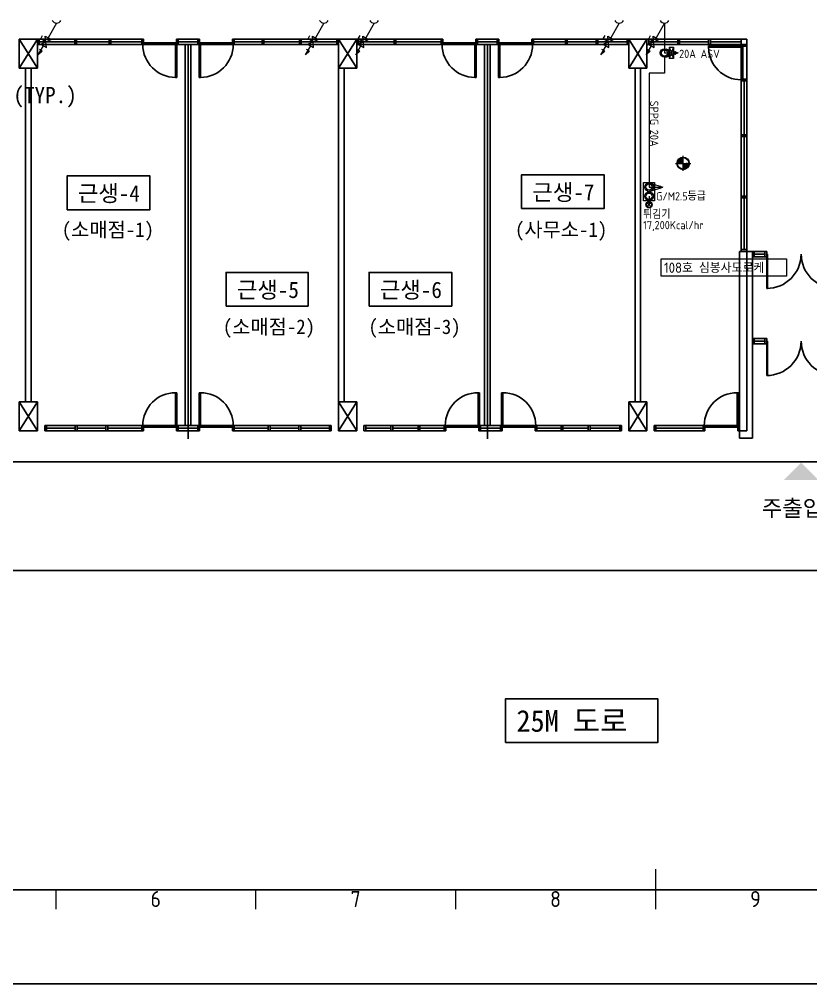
# Model space of a CAD drawing. Header units: millimetres. Extents: x 16332047 to 33387680, y -14835522 to -7015081.
# Drawn here: x 16613667 to 16633298, y -7685758 to -7661824 of the extents above; entities that cross this region are included whole.
import ezdxf
from ezdxf.enums import TextEntityAlignment as Align

# ---------------------------------------------------------------- set-up
doc = ezdxf.new("R2010")
doc.units = ezdxf.units.MM
doc.header["$LTSCALE"] = 300
doc.header["$MEASUREMENT"] = 0
for name, color, linetype in [('8', 8, 'CONTINUOUS'), ('A-HAT', 5, 'CONTINUOUS'), ('건물', 8, 'CONTINUOUS')]:
    doc.layers.add(name, color=color, linetype=linetype)
doc.layers.add('FRAME050', color=3, linetype='CONTINUOUS', lineweight=13)
doc.layers.add('기존관', color=7, linetype='CONTINUOUS', lineweight=9)
doc.styles.add('ISOCP', font='isocp.shx', dxfattribs={"width": 1.1, "oblique": 30, "bigfont": 'whgtxt.shx'})
doc.styles.add('돋움체', font='')
doc.styles.get('돋움체').set_extended_font_data('DotumChe')

msp = doc.modelspace()

# ---------------------------------------------------------------- hatches: boundary and pattern name
at = {"layer": '기존관'}
h = msp.add_hatch(dxfattribs=at)
h.set_pattern_fill('ANSI37', color=256, scale=14.195578, style=0)
h.set_pattern_definition([(45, (16493669.0343, -7718471.8364), (-1.254723667, 1.254723667), []), (135, (16493669.0343, -7718471.8364), (-1.254723667, -1.254723667), [])])
h.paths.add_polyline_path([(16630135, -7665400), (16630135, -7665258, 0.414214), (16629993, -7665400)])
h.paths.add_polyline_path([(16630135, -7665400), (16630135, -7665542, 0.414214), (16630277, -7665400)])

# ---------------------------------------------------------------- linework, layer by layer
at = {"layer": '8'}
msp.add_lwpolyline([(16587448, -7685758), (16671448, -7685758), (16671448, -7626358), (16587448, -7626358)], close=True, dxfattribs=at)
at = {"layer": 'A-HAT', "color": 1}
msp.add_line((16589776, -7683431), (16669121, -7683431), dxfattribs=at)
at = {"layer": 'FRAME050'}
for p, q in [((16629448, -7682913), (16629448, -7683905)), ((16614571, -7683409), (16614571, -7683905)), ((16619530, -7683409), (16619530, -7683905)), ((16624489, -7683409), (16624489, -7683905))]:
    msp.add_line(p, q, dxfattribs=at)
at = {"layer": '건물'}
for p, q in [((16613667, -7662318), (16614117, -7663038)), ((16613667, -7663038), (16614117, -7662318)), ((16613667, -7663038), (16613667, -7662318)), ((16613667, -7662318), (16614117, -7662318)), ((16614117, -7662318), (16614162, -7662318)), ((16614117, -7662453), (16614117, -7662318)), ((16614117, -7662318), (16616704, -7662318)), ((16614117, -7662318), (16614117, -7663038)), ((16614162, -7662318), (16614162, -7662453)), ((16615044, -7662318), (16615089, -7662318)), ((16615044, -7662453), (16615044, -7662318)), ((16615089, -7662318), (16615089, -7662453)), ((16615894, -7662318), (16615939, -7662318)), ((16615894, -7662453), (16615894, -7662318)), ((16615939, -7662318), (16615939, -7662453)), ((16616745, -7662318), (16616704, -7662318)), ((16616704, -7662318), (16616704, -7662435)), ((16616745, -7662358), (16616745, -7662318)), ((16616745, -7662412), (16616745, -7662358)), ((16616745, -7662358), (16616745, -7662358)), ((16617564, -7662358), (16617564, -7662318)), ((16617564, -7662318), (16617604, -7662318)), ((16617564, -7662412), (16617564, -7662358)), ((16617564, -7662358), (16617564, -7662358)), ((16617604, -7662318), (16618099, -7662318)), ((16617604, -7662318), (16617604, -7662435)), ((16618140, -7662318), (16618099, -7662318)), ((16618099, -7662318), (16618099, -7662435)), ((16618140, -7662358), (16618140, -7662318)), ((16618140, -7662412), (16618140, -7662358)), ((16618140, -7662358), (16618140, -7662358)), ((16618959, -7662358), (16618959, -7662318)), ((16618959, -7662318), (16618999, -7662318)), ((16618959, -7662412), (16618959, -7662358)), ((16618959, -7662358), (16618959, -7662358)), ((16618999, -7662318), (16621587, -7662318)), ((16618999, -7662318), (16618999, -7662435)), ((16619688, -7662318), (16619733, -7662318)), ((16619688, -7662453), (16619688, -7662318)), ((16619733, -7662318), (16619733, -7662453)), ((16620615, -7662318), (16620660, -7662318)), ((16620615, -7662453), (16620615, -7662318)), ((16620660, -7662318), (16620660, -7662453)), ((16621542, -7662318), (16621587, -7662318)), ((16621542, -7662453), (16621542, -7662318)), ((16621587, -7662318), (16621587, -7662453)), ((16621587, -7662318), (16622037, -7663038)), ((16621587, -7663038), (16622037, -7662318)), ((16621587, -7663038), (16621587, -7662318)), ((16621587, -7662318), (16622037, -7662318)), ((16622037, -7662453), (16622037, -7662318)), ((16622037, -7662318), (16624129, -7662318)), ((16622037, -7662318), (16622037, -7663038)), ((16622082, -7662318), (16622082, -7662453)), ((16622964, -7662318), (16623009, -7662318)), ((16622964, -7662453), (16622964, -7662318)), ((16623009, -7662318), (16623009, -7662453)), ((16624170, -7662318), (16624129, -7662318)), ((16624129, -7662318), (16624129, -7662435)), ((16624170, -7662358), (16624170, -7662318)), ((16624170, -7662412), (16624170, -7662358)), ((16624170, -7662358), (16624170, -7662358)), ((16624989, -7662358), (16624989, -7662318)), ((16624989, -7662318), (16625029, -7662318)), ((16624989, -7662412), (16624989, -7662358)), ((16624989, -7662358), (16624989, -7662358)), ((16625029, -7662318), (16625524, -7662318)), ((16625029, -7662318), (16625029, -7662435)), ((16625565, -7662318), (16625524, -7662318)), ((16625524, -7662318), (16625524, -7662435)), ((16625565, -7662358), (16625565, -7662318)), ((16625565, -7662412), (16625565, -7662358)), ((16625565, -7662358), (16625565, -7662358)), ((16626384, -7662358), (16626384, -7662318)), ((16626384, -7662318), (16626424, -7662318)), ((16626384, -7662412), (16626384, -7662358)), ((16626384, -7662358), (16626384, -7662358)), ((16626424, -7662318), (16628787, -7662318)), ((16626424, -7662318), (16626424, -7662435)), ((16627212, -7662318), (16627257, -7662318)), ((16627212, -7662453), (16627212, -7662318)), ((16627257, -7662318), (16627257, -7662453)), ((16627977, -7662318), (16628022, -7662318)), ((16627977, -7662453), (16627977, -7662318)), ((16628022, -7662318), (16628022, -7662453)), ((16628742, -7662318), (16628787, -7662318)), ((16628742, -7662453), (16628742, -7662318)), ((16628787, -7662318), (16628787, -7662453)), ((16628787, -7662318), (16629237, -7663038)), ((16628787, -7663038), (16629237, -7662318)), ((16628787, -7663038), (16628787, -7662318)), ((16628787, -7662318), (16629237, -7662318)), ((16629237, -7662318), (16631712, -7662318)), ((16629237, -7662318), (16629237, -7663038)), ((16629282, -7662318), (16629282, -7662453)), ((16630002, -7662318), (16630047, -7662318)), ((16630002, -7662453), (16630002, -7662318)), ((16630047, -7662318), (16630047, -7662453)), ((16630317, -7662318), (16631712, -7662318)), ((16630767, -7662318), (16630812, -7662318)), ((16630767, -7662453), (16630767, -7662318)), ((16630812, -7662318), (16630812, -7662453)), ((16631712, -7662318), (16631577, -7662318)), ((16631577, -7662318), (16631577, -7662453)), ((16631577, -7662318), (16631577, -7667583)), ((16631712, -7662453), (16631712, -7662318)), ((16631712, -7662318), (16631712, -7667583)), ((16614162, -7662453), (16614117, -7662453)), ((16614117, -7662453), (16616704, -7662453)), ((16614162, -7662385), (16615044, -7662385)), ((16615089, -7662453), (16615044, -7662453)), ((16615089, -7662385), (16615894, -7662385)), ((16615939, -7662453), (16615894, -7662453)), ((16615939, -7662385), (16616704, -7662385)), ((16616704, -7662435), (16616704, -7662453)), ((16616704, -7662453), (16616731, -7662453)), ((16616731, -7662453), (16616731, -7662412)), ((16616731, -7662412), (16616745, -7662412)), ((16616731, -7662453), (16617577, -7662453)), ((16616731, -7662453), (16616731, -7662453)), ((16617564, -7662412), (16616745, -7662412)), ((16617577, -7662453), (16617543, -7662453)), ((16617543, -7662453), (16617543, -7663265)), ((16617577, -7662412), (16617564, -7662412)), ((16617577, -7662453), (16617577, -7662412)), ((16617577, -7663265), (16617577, -7662453)), ((16617604, -7662453), (16617577, -7662453)), ((16618099, -7662385), (16617604, -7662385)), ((16617604, -7662435), (16617604, -7662453)), ((16617604, -7662453), (16618099, -7662453)), ((16617784, -7662453), (16617784, -7671903)), ((16617852, -7662453), (16617852, -7672240)), ((16617919, -7662453), (16617919, -7671903)), ((16618099, -7662435), (16618099, -7662453)), ((16618099, -7662453), (16618126, -7662453)), ((16618126, -7662453), (16618126, -7662412)), ((16618126, -7662412), (16618140, -7662412)), ((16618972, -7662453), (16618126, -7662453)), ((16618126, -7662453), (16618161, -7662453)), ((16618126, -7663265), (16618126, -7662453)), ((16618140, -7662412), (16618959, -7662412)), ((16618161, -7662453), (16618161, -7663265)), ((16618972, -7662412), (16618959, -7662412)), ((16618972, -7662453), (16618972, -7662412)), ((16618972, -7662453), (16618972, -7662453)), ((16618999, -7662453), (16618972, -7662453)), ((16619688, -7662385), (16618999, -7662385)), ((16618999, -7662435), (16618999, -7662453)), ((16618999, -7662453), (16621587, -7662453)), ((16619733, -7662453), (16619688, -7662453)), ((16620615, -7662385), (16619733, -7662385)), ((16620660, -7662453), (16620615, -7662453)), ((16621542, -7662385), (16620660, -7662385)), ((16621587, -7662453), (16621542, -7662453)), ((16622082, -7662453), (16622037, -7662453)), ((16622037, -7662453), (16624129, -7662453)), ((16622964, -7662385), (16622082, -7662385)), ((16623009, -7662453), (16622964, -7662453)), ((16624129, -7662385), (16623009, -7662385)), ((16624129, -7662435), (16624129, -7662453)), ((16624129, -7662453), (16624156, -7662453)), ((16624156, -7662453), (16624156, -7662412)), ((16624156, -7662412), (16624170, -7662412)), ((16624156, -7662453), (16625002, -7662453)), ((16624156, -7662453), (16624156, -7662453)), ((16624989, -7662412), (16624170, -7662412)), ((16625002, -7662453), (16624968, -7662453)), ((16624968, -7662453), (16624968, -7663265)), ((16625002, -7662412), (16624989, -7662412)), ((16625002, -7662453), (16625002, -7662412)), ((16625002, -7663265), (16625002, -7662453)), ((16625029, -7662453), (16625002, -7662453)), ((16625029, -7662385), (16625524, -7662385)), ((16625029, -7662435), (16625029, -7662453)), ((16625029, -7662453), (16625524, -7662453)), ((16625209, -7662453), (16625209, -7671903)), ((16625277, -7662453), (16625277, -7672240)), ((16625344, -7662453), (16625344, -7671903)), ((16625524, -7662435), (16625524, -7662453)), ((16625524, -7662453), (16625551, -7662453)), ((16625551, -7662453), (16625551, -7662412)), ((16625551, -7662412), (16625565, -7662412)), ((16626397, -7662453), (16625551, -7662453)), ((16625551, -7662453), (16625586, -7662453)), ((16625551, -7663265), (16625551, -7662453)), ((16625565, -7662412), (16626384, -7662412)), ((16625586, -7662453), (16625586, -7663265)), ((16626397, -7662412), (16626384, -7662412)), ((16626397, -7662453), (16626397, -7662412)), ((16626397, -7662453), (16626397, -7662453)), ((16626424, -7662453), (16626397, -7662453)), ((16627212, -7662385), (16626424, -7662385)), ((16626424, -7662435), (16626424, -7662453)), ((16626424, -7662453), (16628787, -7662453)), ((16627257, -7662453), (16627212, -7662453)), ((16628742, -7662385), (16627257, -7662385)), ((16628022, -7662453), (16627977, -7662453)), ((16628787, -7662453), (16628742, -7662453)), ((16629237, -7662453), (16631712, -7662453)), ((16630002, -7662385), (16629282, -7662385)), ((16630047, -7662453), (16630002, -7662453)), ((16630767, -7662385), (16630047, -7662385)), ((16630765, -7662514), (16630765, -7662480)), ((16630765, -7662480), (16631577, -7662480)), ((16631577, -7662514), (16630765, -7662514)), ((16630812, -7662453), (16630767, -7662453)), ((16631577, -7662385), (16630812, -7662385)), ((16631577, -7662453), (16631712, -7662453)), ((16631595, -7662453), (16631577, -7662453)), ((16631577, -7662453), (16631577, -7662480)), ((16631577, -7663326), (16631577, -7662480)), ((16631577, -7662480), (16631577, -7662514)), ((16631577, -7662480), (16631617, -7662480)), ((16631712, -7662453), (16631595, -7662453)), ((16631617, -7662480), (16631617, -7662493)), ((16631617, -7662493), (16631617, -7663312)), ((16631617, -7662493), (16631671, -7662493)), ((16631671, -7662493), (16631671, -7662493)), ((16631671, -7662493), (16631712, -7662493)), ((16631712, -7662493), (16631712, -7662453)), ((16614117, -7663038), (16613667, -7663038)), ((16613824, -7663038), (16613824, -7671318)), ((16613959, -7663038), (16613959, -7671318)), ((16621587, -7671318), (16621587, -7663038)), ((16621587, -7663038), (16621587, -7671318)), ((16622037, -7663038), (16621587, -7663038)), ((16621722, -7663038), (16621722, -7671318)), ((16629237, -7663038), (16628787, -7663038)), ((16628944, -7663038), (16628944, -7671318)), ((16629079, -7663038), (16629079, -7671318)), ((16617543, -7663265), (16617577, -7663265)), ((16618161, -7663265), (16618126, -7663265)), ((16624968, -7663265), (16625002, -7663265)), ((16625586, -7663265), (16625551, -7663265)), ((16631577, -7663326), (16631577, -7663326)), ((16631577, -7663353), (16631577, -7663326)), ((16631577, -7663326), (16631617, -7663326)), ((16631617, -7663326), (16631617, -7663312)), ((16631617, -7663312), (16631671, -7663312)), ((16631671, -7663312), (16631671, -7663312)), ((16631671, -7663312), (16631712, -7663312)), ((16631712, -7663312), (16631712, -7663353)), ((16631595, -7663353), (16631577, -7663353)), ((16631712, -7663353), (16631595, -7663353)), ((16631644, -7664692), (16631644, -7663353)), ((16631712, -7664692), (16631577, -7664692)), ((16631577, -7664692), (16631577, -7664736)), ((16631577, -7664736), (16631712, -7664736)), ((16631644, -7666213), (16631644, -7664736)), ((16631712, -7664736), (16631712, -7664692)), ((16631712, -7666213), (16631577, -7666213)), ((16631577, -7666213), (16631577, -7666257)), ((16631577, -7666257), (16631712, -7666257)), ((16631644, -7667538), (16631644, -7666257)), ((16631712, -7666257), (16631712, -7666213)), ((16631712, -7667583), (16631532, -7667583)), ((16631532, -7667583), (16631532, -7672038)), ((16631712, -7667538), (16631577, -7667538)), ((16631577, -7667538), (16631577, -7667583)), ((16631577, -7667583), (16631712, -7667583)), ((16631712, -7667583), (16631712, -7667538)), ((16631712, -7672038), (16631712, -7667583)), ((16631856, -7667583), (16631713, -7667583)), ((16631856, -7667583), (16631856, -7672220)), ((16631856, -7667583), (16631896, -7667583)), ((16631856, -7667718), (16631856, -7667583)), ((16632207, -7667583), (16631856, -7667583)), ((16631896, -7667583), (16631896, -7667718)), ((16632162, -7667642), (16632162, -7667583)), ((16632162, -7667583), (16632207, -7667583)), ((16632207, -7667583), (16632207, -7667718)), ((16631896, -7667718), (16631856, -7667718)), ((16632207, -7667718), (16631856, -7667718)), ((16631896, -7667650), (16632167, -7667650)), ((16632162, -7667642), (16632167, -7667644)), ((16632162, -7667658), (16632167, -7667657)), ((16632162, -7667658), (16632162, -7667718)), ((16632162, -7667718), (16632207, -7667718)), ((16632165, -7667645), (16632165, -7667656)), ((16632165, -7667645), (16632165, -7667656)), ((16632167, -7667644), (16632167, -7667657)), ((16632229, -7667650), (16632207, -7667650)), ((16632207, -7667650), (16632207, -7668505)), ((16632229, -7668505), (16632229, -7667650)), ((16632207, -7668505), (16632229, -7668505)), ((16631856, -7669743), (16631896, -7669743)), ((16631856, -7669878), (16631856, -7669743)), ((16632207, -7669743), (16631856, -7669743)), ((16631896, -7669743), (16631896, -7669878)), ((16632162, -7669802), (16632162, -7669743)), ((16632162, -7669743), (16632207, -7669743)), ((16632207, -7669743), (16632207, -7669878)), ((16631896, -7669878), (16631856, -7669878)), ((16632207, -7669878), (16631856, -7669878)), ((16631896, -7669810), (16632167, -7669810)), ((16632162, -7669802), (16632167, -7669804)), ((16632162, -7669818), (16632167, -7669817)), ((16632162, -7669818), (16632162, -7669878)), ((16632162, -7669878), (16632207, -7669878)), ((16632165, -7669805), (16632165, -7669816)), ((16632165, -7669805), (16632165, -7669816)), ((16632167, -7669804), (16632167, -7669817)), ((16632229, -7669810), (16632207, -7669810)), ((16632207, -7669810), (16632207, -7670665)), ((16632229, -7670665), (16632229, -7669810)), ((16632207, -7670665), (16632229, -7670665)), ((16617543, -7671903), (16617543, -7671091)), ((16617543, -7671091), (16617577, -7671091)), ((16617577, -7671091), (16617577, -7671903)), ((16618161, -7671091), (16618126, -7671091)), ((16618126, -7671091), (16618126, -7671903)), ((16618161, -7671903), (16618161, -7671091)), ((16625047, -7671903), (16625047, -7671091)), ((16625047, -7671091), (16625081, -7671091)), ((16625081, -7671091), (16625081, -7671903)), ((16625664, -7671091), (16625630, -7671091)), ((16625630, -7671091), (16625630, -7671903)), ((16625664, -7671903), (16625664, -7671091)), ((16631471, -7671903), (16631471, -7671091)), ((16631471, -7671091), (16631505, -7671091)), ((16631505, -7671091), (16631505, -7671903)), ((16613667, -7671318), (16614117, -7672038)), ((16613667, -7672038), (16614117, -7671318)), ((16613667, -7672038), (16613667, -7671318)), ((16613667, -7671318), (16614117, -7671318)), ((16614117, -7671318), (16614117, -7672038)), ((16621587, -7671318), (16622037, -7672038)), ((16621587, -7672038), (16622037, -7671318)), ((16621587, -7672038), (16621587, -7671318)), ((16621587, -7671318), (16622037, -7671318)), ((16622037, -7671318), (16622037, -7672038)), ((16628787, -7671318), (16629237, -7672038)), ((16628787, -7672038), (16629237, -7671318)), ((16628787, -7672038), (16628787, -7671318)), ((16628787, -7671318), (16629237, -7671318)), ((16629237, -7671318), (16629237, -7672038)), ((16614342, -7671903), (16614297, -7671903)), ((16614297, -7671903), (16614297, -7672038)), ((16614297, -7671903), (16616731, -7671903)), ((16614342, -7672038), (16614342, -7671903)), ((16615100, -7671903), (16615055, -7671903)), ((16615055, -7671903), (16615055, -7672038)), ((16615100, -7672038), (16615100, -7671903)), ((16615861, -7671903), (16615816, -7671903)), ((16615816, -7671903), (16615816, -7672038)), ((16615861, -7672038), (16615861, -7671903)), ((16616704, -7671921), (16616704, -7671903)), ((16616704, -7671903), (16616731, -7671903)), ((16616704, -7672038), (16616704, -7671921)), ((16616731, -7671903), (16617577, -7671903)), ((16616731, -7671903), (16616731, -7671903)), ((16616731, -7671903), (16616731, -7671943)), ((16616731, -7671943), (16616745, -7671943)), ((16617564, -7671943), (16616745, -7671943)), ((16616745, -7671943), (16616745, -7671997)), ((16617577, -7671903), (16617543, -7671903)), ((16617577, -7671943), (16617564, -7671943)), ((16617564, -7671943), (16617564, -7671997)), ((16617577, -7671903), (16618126, -7671903)), ((16617604, -7671903), (16617577, -7671903)), ((16617577, -7671903), (16617577, -7671943)), ((16617604, -7671921), (16617604, -7671903)), ((16617604, -7672038), (16617604, -7671921)), ((16618099, -7671921), (16618099, -7671903)), ((16618099, -7671903), (16618126, -7671903)), ((16618099, -7672038), (16618099, -7671921)), ((16618972, -7671903), (16618126, -7671903)), ((16618126, -7671903), (16618161, -7671903)), ((16618126, -7671903), (16618126, -7671943)), ((16618126, -7671943), (16618140, -7671943)), ((16618140, -7671943), (16618959, -7671943)), ((16618140, -7671943), (16618140, -7671997)), ((16618972, -7671943), (16618959, -7671943)), ((16618959, -7671943), (16618959, -7671997)), ((16618972, -7671903), (16618972, -7671903)), ((16618972, -7671903), (16621407, -7671903)), ((16618999, -7671903), (16618972, -7671903)), ((16618972, -7671903), (16618972, -7671943)), ((16618999, -7671921), (16618999, -7671903)), ((16618999, -7672038), (16618999, -7671921)), ((16619888, -7671903), (16619843, -7671903)), ((16619843, -7671903), (16619843, -7672038)), ((16619888, -7672038), (16619888, -7671903)), ((16620649, -7671903), (16620604, -7671903)), ((16620604, -7671903), (16620604, -7672038)), ((16620649, -7672038), (16620649, -7671903)), ((16621407, -7671903), (16621362, -7671903)), ((16621362, -7671903), (16621362, -7672038)), ((16621407, -7672038), (16621407, -7671903)), ((16622262, -7671903), (16622217, -7671903)), ((16622217, -7671903), (16622217, -7672038)), ((16622217, -7671903), (16624208, -7671903)), ((16622262, -7672038), (16622262, -7671903)), ((16622932, -7671903), (16622887, -7671903)), ((16622887, -7671903), (16622887, -7672038)), ((16622932, -7672038), (16622932, -7671903)), ((16623603, -7671903), (16623558, -7671903)), ((16623558, -7671903), (16623558, -7672038)), ((16623603, -7672038), (16623603, -7671903)), ((16624208, -7671921), (16624208, -7671903)), ((16624208, -7671903), (16624235, -7671903)), ((16624208, -7672038), (16624208, -7671921)), ((16624235, -7671903), (16625081, -7671903)), ((16624235, -7671903), (16624235, -7671903)), ((16624235, -7671903), (16624235, -7671943)), ((16624235, -7671943), (16624249, -7671943)), ((16625068, -7671943), (16624249, -7671943)), ((16624249, -7671943), (16624249, -7671997)), ((16625081, -7671903), (16625047, -7671903)), ((16625081, -7671943), (16625068, -7671943)), ((16625068, -7671943), (16625068, -7671997)), ((16625108, -7671903), (16625081, -7671903)), ((16625081, -7671903), (16625081, -7671943)), ((16625108, -7671903), (16625603, -7671903)), ((16625108, -7671921), (16625108, -7671903)), ((16625108, -7672038), (16625108, -7671921)), ((16625603, -7671921), (16625603, -7671903)), ((16625603, -7671903), (16625630, -7671903)), ((16625603, -7672038), (16625603, -7671921)), ((16626476, -7671903), (16625630, -7671903)), ((16625630, -7671903), (16625664, -7671903)), ((16625630, -7671903), (16625630, -7671943)), ((16625630, -7671943), (16625644, -7671943)), ((16625644, -7671943), (16626463, -7671943)), ((16625644, -7671943), (16625644, -7671997)), ((16626476, -7671943), (16626463, -7671943)), ((16626463, -7671943), (16626463, -7671997)), ((16626476, -7671903), (16626476, -7671903)), ((16626503, -7671903), (16626476, -7671903)), ((16626476, -7671903), (16626476, -7671943)), ((16626503, -7671903), (16628607, -7671903)), ((16626503, -7671921), (16626503, -7671903)), ((16626503, -7672038), (16626503, -7671921)), ((16627108, -7672038), (16627108, -7671903)), ((16627108, -7671903), (16627153, -7671903)), ((16627153, -7671903), (16627153, -7672038)), ((16627779, -7672038), (16627779, -7671903)), ((16627779, -7671903), (16627824, -7671903)), ((16627824, -7671903), (16627824, -7672038)), ((16628607, -7671903), (16628562, -7671903)), ((16628562, -7671903), (16628562, -7672038)), ((16628607, -7672038), (16628607, -7671903)), ((16629417, -7671903), (16629457, -7671903)), ((16629417, -7672038), (16629417, -7671903)), ((16629417, -7671903), (16630632, -7671903)), ((16629457, -7671903), (16629457, -7672038)), ((16630632, -7671921), (16630632, -7671903)), ((16630632, -7671903), (16630659, -7671903)), ((16630632, -7672038), (16630632, -7671921)), ((16630659, -7671903), (16631505, -7671903)), ((16630659, -7671903), (16630659, -7671903)), ((16630659, -7671903), (16630704, -7671903)), ((16630659, -7671903), (16630659, -7671943)), ((16630659, -7671943), (16630672, -7671943)), ((16631491, -7671943), (16630672, -7671943)), ((16630672, -7671943), (16630672, -7671997)), ((16631505, -7671903), (16631471, -7671903)), ((16631505, -7671943), (16631491, -7671943)), ((16631491, -7671943), (16631491, -7671997)), ((16631532, -7671903), (16631505, -7671903)), ((16631505, -7671903), (16631505, -7671943)), ((16631532, -7671921), (16631532, -7671903)), ((16631532, -7672038), (16631532, -7671921)), ((16614117, -7672038), (16613667, -7672038)), ((16614297, -7672038), (16614342, -7672038)), ((16614297, -7672038), (16616745, -7672038)), ((16614342, -7671970), (16615055, -7671970)), ((16615055, -7672038), (16615100, -7672038)), ((16615100, -7671970), (16615816, -7671970)), ((16615816, -7672038), (16615861, -7672038)), ((16615861, -7671970), (16616704, -7671970)), ((16616745, -7672038), (16616704, -7672038)), ((16616745, -7671997), (16616745, -7671997)), ((16616745, -7671997), (16616745, -7672038)), ((16617564, -7671997), (16617564, -7671997)), ((16617564, -7671997), (16617564, -7672038)), ((16617564, -7672038), (16618140, -7672038)), ((16617564, -7672038), (16617604, -7672038)), ((16618099, -7671970), (16617604, -7671970)), ((16618140, -7672038), (16618099, -7672038)), ((16618140, -7671997), (16618140, -7671997)), ((16618140, -7671997), (16618140, -7672038)), ((16618959, -7671997), (16618959, -7671997)), ((16618959, -7671997), (16618959, -7672038)), ((16618959, -7672038), (16621407, -7672038)), ((16618959, -7672038), (16618999, -7672038)), ((16618999, -7671970), (16619843, -7671970)), ((16619843, -7672038), (16619888, -7672038)), ((16619888, -7671970), (16620604, -7671970)), ((16620604, -7672038), (16620649, -7672038)), ((16620649, -7671970), (16621362, -7671970)), ((16621362, -7672038), (16621407, -7672038)), ((16622037, -7672038), (16621587, -7672038)), ((16622217, -7672038), (16622262, -7672038)), ((16622217, -7672038), (16624208, -7672038)), ((16622262, -7671970), (16622887, -7671970)), ((16622887, -7672038), (16622932, -7672038)), ((16622932, -7671970), (16623558, -7671970)), ((16623558, -7672038), (16623603, -7672038)), ((16623603, -7671970), (16624208, -7671970)), ((16624249, -7672038), (16624208, -7672038)), ((16624249, -7671997), (16624249, -7671997)), ((16624249, -7671997), (16624249, -7672038)), ((16625068, -7671997), (16625068, -7671997)), ((16625068, -7671997), (16625068, -7672038)), ((16625068, -7672038), (16625108, -7672038)), ((16625108, -7671970), (16625603, -7671970)), ((16625108, -7672038), (16625603, -7672038)), ((16625644, -7672038), (16625603, -7672038)), ((16625644, -7671997), (16625644, -7671997)), ((16625644, -7671997), (16625644, -7672038)), ((16626463, -7671997), (16626463, -7671997)), ((16626463, -7671997), (16626463, -7672038)), ((16626463, -7672038), (16626503, -7672038)), ((16627108, -7671970), (16626503, -7671970)), ((16626503, -7672038), (16628607, -7672038)), ((16627153, -7672038), (16627108, -7672038)), ((16627779, -7671970), (16627153, -7671970)), ((16627824, -7672038), (16627779, -7672038)), ((16628562, -7671970), (16627824, -7671970)), ((16628562, -7672038), (16628607, -7672038)), ((16629237, -7672038), (16628787, -7672038)), ((16629457, -7672038), (16629417, -7672038)), ((16629417, -7672038), (16630632, -7672038)), ((16629457, -7671970), (16630632, -7671970)), ((16630672, -7672038), (16630632, -7672038)), ((16630672, -7671997), (16630672, -7671997)), ((16630672, -7671997), (16630672, -7672038)), ((16631491, -7671997), (16631491, -7671997)), ((16631491, -7671997), (16631491, -7672038)), ((16631491, -7672038), (16631532, -7672038)), ((16631532, -7672220), (16631532, -7672038)), ((16631532, -7672038), (16631712, -7672038)), ((16631856, -7672220), (16631532, -7672220)), ((16602123, -7672803), (16663195, -7672803)), ((16663041, -7675503), (16602277, -7675503)), ((16602277, -7675503), (16663041, -7675503))]:
    msp.add_line(p, q, dxfattribs=at)
for points in [[(16614852, -7666549), (16616906, -7666549), (16616906, -7665710), (16614852, -7665710)], [(16626127, -7666521), (16628174, -7666521), (16628174, -7665681), (16626127, -7665681)], [(16618796, -7668943), (16620830, -7668943), (16620830, -7668104), (16618796, -7668104)], [(16622343, -7668943), (16624393, -7668943), (16624393, -7668104), (16622343, -7668104)]]:
    msp.add_lwpolyline(points, close=True, dxfattribs=at)
at = {"layer": '건물', "elevation": 0}
msp.add_lwpolyline([(16625730, -7679776), (16629506, -7679776), (16629506, -7678687), (16625730, -7678687)], close=True, dxfattribs=at)
at = {"layer": '건물'}
for centre, radius, start, end in [((16617543, -7662453), 812, 180, 270), ((16618161, -7662453), 812, 270, 0), ((16624968, -7662453), 812, 180, 270), ((16625586, -7662453), 812, 270, 0), ((16631577, -7662514), 812, 180, 270), ((16632207, -7667650), 855, 270, 0), ((16633917, -7667650), 855, 180, 270), ((16632207, -7669810), 855, 270, 0), ((16633917, -7669810), 855, 180, 270), ((16617543, -7671903), 812, 90, 180), ((16618161, -7671903), 812, 0, 90), ((16625047, -7671903), 812, 90, 180), ((16625664, -7671903), 812, 0, 90), ((16631471, -7671903), 812, 90, 180)]:
    msp.add_arc(centre, radius, start, end, dxfattribs=at)
msp.add_solid([(16632629, -7673261), (16633494, -7673261), (16633062, -7672828)], dxfattribs=at)
at = {"layer": '기존관'}
for p, q in [((16614593, -7661918), (16614382, -7662282)), ((16621223, -7661918), (16621013, -7662282)), ((16622469, -7661918), (16622259, -7662282)), ((16628548, -7661918), (16628338, -7662282)), ((16629673, -7661918), (16629462, -7662282)), ((16629673, -7661918), (16629673, -7662659)), ((16614195, -7662442), (16614454, -7662323)), ((16614199, -7662310), (16614246, -7662229)), ((16614324, -7662382), (16614199, -7662310)), ((16614338, -7662524), (16614311, -7662240)), ((16614311, -7662240), (16614454, -7662323)), ((16620825, -7662442), (16621084, -7662323)), ((16620830, -7662310), (16620876, -7662229)), ((16620954, -7662382), (16620830, -7662310)), ((16620968, -7662524), (16620941, -7662240)), ((16620941, -7662240), (16621084, -7662323)), ((16622037, -7662318), (16622082, -7662318)), ((16622071, -7662442), (16622330, -7662323)), ((16622076, -7662310), (16622122, -7662229)), ((16622201, -7662382), (16622076, -7662310)), ((16622214, -7662524), (16622187, -7662240)), ((16622187, -7662240), (16622330, -7662323)), ((16628150, -7662442), (16628409, -7662323)), ((16628154, -7662310), (16628201, -7662229)), ((16628279, -7662382), (16628154, -7662310)), ((16628293, -7662524), (16628266, -7662240)), ((16628266, -7662240), (16628409, -7662323)), ((16629237, -7662318), (16629282, -7662318)), ((16629237, -7662453), (16629237, -7662318)), ((16629275, -7662442), (16629534, -7662323)), ((16629279, -7662310), (16629326, -7662229)), ((16629404, -7662382), (16629279, -7662310)), ((16629418, -7662524), (16629391, -7662240)), ((16629391, -7662240), (16629534, -7662323)), ((16614139, -7662703), (16614266, -7662483)), ((16614238, -7662618), (16614165, -7662575)), ((16614195, -7662442), (16614338, -7662524)), ((16620769, -7662703), (16620896, -7662483)), ((16620868, -7662618), (16620795, -7662575)), ((16620825, -7662442), (16620968, -7662524)), ((16622015, -7662703), (16622143, -7662483)), ((16622115, -7662618), (16622041, -7662575)), ((16622071, -7662442), (16622214, -7662524)), ((16628094, -7662703), (16628221, -7662483)), ((16628193, -7662618), (16628120, -7662575)), ((16628150, -7662442), (16628293, -7662524)), ((16629219, -7662703), (16629346, -7662483)), ((16629282, -7662453), (16629237, -7662453)), ((16629318, -7662618), (16629245, -7662575)), ((16629275, -7662442), (16629418, -7662524)), ((16629705, -7662558), (16630013, -7662659)), ((16629787, -7662517), (16629899, -7662801)), ((16629899, -7662517), (16629787, -7662801)), ((16629787, -7662517), (16629787, -7662801)), ((16629899, -7662517), (16629899, -7662801)), ((16614139, -7662703), (16614238, -7662618)), ((16620769, -7662703), (16620868, -7662618)), ((16622015, -7662703), (16622115, -7662618)), ((16628094, -7662703), (16628193, -7662618)), ((16629219, -7662703), (16629318, -7662618)), ((16629673, -7662659), (16630013, -7662659)), ((16629673, -7662766), (16629673, -7663157)), ((16629705, -7662761), (16630013, -7662659)), ((16629899, -7662801), (16629787, -7662801)), ((16629673, -7663157), (16629289, -7663157)), ((16629289, -7663157), (16629289, -7665988)), ((16630135, -7665588), (16630135, -7665213)), ((16629948, -7665400), (16630322, -7665400)), ((16629321, -7665887), (16629630, -7665988)), ((16629289, -7665988), (16629630, -7665988)), ((16629321, -7666090), (16629630, -7665988)), ((16629335, -7666472), (16629244, -7666381)), ((16629244, -7666472), (16629335, -7666381)), ((16629289, -7666215), (16629289, -7666427))]:
    msp.add_line(p, q, dxfattribs=at)
at = {"layer": '기존관', "lineweight": 9}
msp.add_line((16629787, -7662517), (16629899, -7662517), dxfattribs=at)
at = {"layer": '기존관', "const_width": 14.2, "elevation": 0}
for points in [[(16629948, -7662607), (16629948, -7662711)], [(16629565, -7666040), (16629565, -7665936)]]:
    msp.add_lwpolyline(points, dxfattribs=at)
at = {"layer": '기존관', "elevation": 0}
msp.add_lwpolyline([(16629154, -7666328), (16629154, -7665875), (16629424, -7665875), (16629424, -7666328)], close=True, dxfattribs=at)
at = {"layer": '기존관'}
msp.add_lwpolyline([(16629591, -7667770), (16632694, -7667770), (16632694, -7668200), (16629591, -7668200)], close=True, dxfattribs=at)
for centre, radius in [((16629673, -7662659), 106), ((16629673, -7662659), 78.1), ((16630135, -7665400), 156), ((16630135, -7665400), 142), ((16629289, -7665988), 106), ((16629289, -7665988), 78.1), ((16629289, -7666215), 106), ((16629289, -7666215), 78.1), ((16629289, -7666427), 78.1), ((16629289, -7666427), 63.9)]:
    msp.add_circle(centre, radius, dxfattribs=at)
for centre in [(16614593, -7661795), (16621223, -7661795), (16622469, -7661795), (16628548, -7661795), (16629673, -7661795)]:
    msp.add_arc(centre, 123, 208.4369, 331.5631, dxfattribs=at)

# ---------------------------------------------------------------- texts
at = {"layer": 'FRAME050', "style": 'ISOCP'}
for s, p in [('6', (16617051, -7683657)), ('7', (16622010, -7683657)), ('8', (16626969, -7683657)), ('9', (16631928, -7683657))]:
    msp.add_text(s, height=397, dxfattribs=at).set_placement(p, align=Align.MIDDLE)
at = {"layer": '건물', "style": '돋움체'}
for s, height, p in [('근생-4', 405, (16615889, -7666347)), ('근생-7', 405, (16627164, -7666318)), ('(소매점-1)', 360, (16615864, -7667224)), ('(사무소-1)', 360, (16627107, -7667224)), ('근생-5', 405, (16619833, -7668741)), ('근생-6', 405, (16623380, -7668741)), ('(소매점-2)', 360, (16619860, -7669634)), ('(소매점-3)', 360, (16623471, -7669634)), ('주출입구', 405, (16633100, -7674159))]:
    msp.add_text(s, height=height, dxfattribs=at).set_placement(p, align=Align.CENTER)
at = {"layer": '건물', "extrusion": (-2.15396e-07, -1.45748e-06, 1), "style": '돋움체'}
msp.add_text('25M 도로', height=540, dxfattribs=at).set_placement((16626000, -7679236, 8), align=Align.MIDDLE_LEFT)
at = {"layer": '기존관', "style": 'ISOCP'}
for s, height, p in [('20A ASV', 204.5, (16630034, -7662783)), ('G/M2.5등급', 204.5, (16629465, -7666319)), ('튀김기', 204.5, (16629143, -7666772)), ('17,200Kcal/hr', 204.51, (16629143, -7667034)), ('108호 심봉사도로케', 255.64, (16629661, -7668117))]:
    msp.add_text(s, height=height, dxfattribs=at).set_placement(p)
at = {"layer": '기존관'}
for s, height, rotation, style, p in [('추후 입주자 공사분(TYP.)', 405, 360, '돋움체', (16608932, -7663906, 0)), ('SPPG 20A', 204.5, 270, 'ISOCP', (16629314, -7663846))]:
    msp.add_text(s, height=height, rotation=rotation, dxfattribs=dict(at, style=style)).set_placement(p)

doc.saveas('drawing.dxf')
